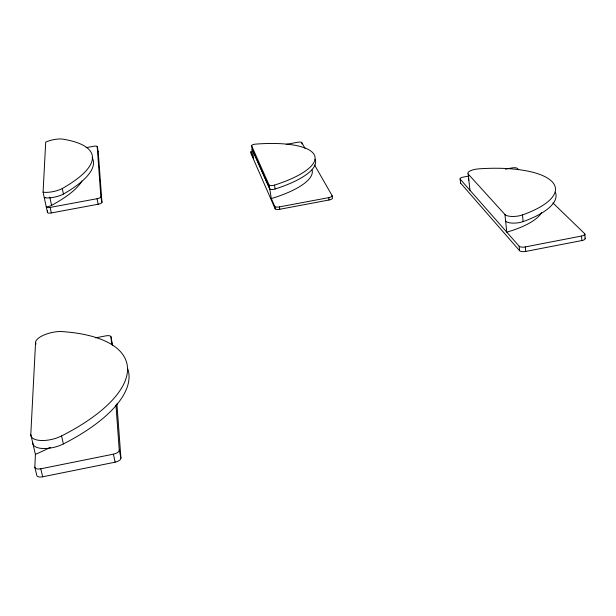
<?xml version="1.0" encoding="UTF-8"?>
<svg xmlns="http://www.w3.org/2000/svg" width="616" height="616" viewBox="0 0 616 616"><rect width="100%" height="100%" fill="white"/><g stroke="black" fill="none" stroke-linecap="round" stroke-linejoin="round"><path stroke-width="0.92" d="M86.109 147.663L93.678 146.285A3.527 0.932 -10.8 0 1 97.205 146.585L98.198 151.551L101.963 202.317A3.95 1.178 -11.2 0 1 98.16 204.235L51.328 212.936A3.981 1.186 -11.8 0 1 47.463 212.451L47.54 210.556M116.901 403.811L120.929 458.112A6.122 2.81 -13.5 0 1 115.13 462.169L42.658 476.799A6.206 2.803 -14.9 0 1 36.714 475.105L34.85 467.128L35.405 454.377L30.8 434.557L35.566 342.357A17.695 6.622 -13 0 1 60.645 331.5A155.74 61.446 -14.8 0 1 62.486 435.466L61.569 435.928A20.32 8.701 -14.2 0 1 41.041 440.494A20.32 8.701 -14.2 0 1 30.8 434.557M47.463 212.451L43.082 192.177L45.7 142.134A11.142 2.841 -11.2 0 1 62.786 139.131A151.421 39.986 -12.4 0 1 62.262 188.511L63.433 194.055A12.528 3.588 -11.6 0 1 44.283 197.721A5.891 1.686 -11.7 0 0 45.753 197.466M97.205 146.585L100.855 196.812A3.958 1.17 -11.2 0 1 97.043 198.714L50.135 207.415A3.989 1.17 -11.7 0 1 47.378 207.577L47.047 207.523A3.989 1.17 -11.7 0 1 46.269 206.938A5.875 1.717 -11.7 0 0 51.567 205.359L52.052 205.097A139.27 37.992 -12.6 0 0 81.913 181.058M32.648 442.511A20.274 8.786 -14.3 0 0 42.889 448.517A20.274 8.786 -14.3 0 0 63.371 443.943L64.287 443.482A155.44 62.054 -14.9 0 0 127.859 368.969M505.628 221.144A11.157 3.881 -5.6 0 0 523.13 221.606L524.462 221.121A84.146 28.29 -6.4 0 0 555.386 192.177M468.16 173.997L504.935 214.514A11.173 3.835 -5.7 0 0 522.468 214.938L523.8 214.453A84.276 27.99 -6.4 0 0 552.152 181.743A84.276 27.99 -6.4 0 0 480.503 168.738L478.986 168.838A10.203 3.234 -6.4 0 0 468.16 173.997L469.993 190.321M252.252 149.01A3.403 0.97 -9.2 0 0 252.198 149.357L269.77 188.896A3.711 1.155 -9.1 0 0 275.129 189.004L275.529 188.873A79.171 23.624 -9.5 0 0 315.153 159.305M251.613 145.769L269.115 185.016A3.711 1.147 -9.1 0 0 274.505 185.108L274.913 184.985A79.248 23.454 -9.5 0 0 314.437 155.178A79.248 23.454 -9.5 0 0 256.133 144.075L255.009 144.175A3.403 0.963 -9.2 0 0 251.613 145.769L253.653 158.289L250.889 151.967A3.711 1.063 -9.2 0 1 252.729 150.627M34.85 467.128A6.222 2.78 -14.8 0 0 40.802 468.791L113.429 454.161A6.137 2.78 -13.4 0 0 119.25 450.142L115.97 405.02M468.776 176.061L463.14 177.123A4.258 1.363 -6.6 0 0 460.129 179.102L519.157 246.231A4.92 1.794 -5.4 0 0 525.279 246.931L581.504 236.044A4.936 1.771 -4.6 0 0 584.553 233.572L552.952 202.957M460.445 182.729A4.25 1.371 -6.5 0 0 460.583 183.075L519.611 250.72A4.913 1.802 -5.3 0 0 525.733 251.436L581.889 240.548A4.928 1.779 -4.5 0 0 584.938 238.061M95.565 337.861L105.836 335.866A5.159 1.979 -12.3 0 1 111.026 336.875L112.597 345.692M250.889 151.967L251.236 154.077L275.206 208.916A4.197 1.363 -9 0 0 279.78 209.271L329.052 199.992A4.181 1.355 -8.4 0 0 332.424 197.959L332.086 195.611L314.553 164.957M505.382 169.161L511.958 167.922A4.266 1.348 -5.9 0 1 517.224 168.337L518.603 169.669M269.115 185.016L271.325 198.583L274.828 206.56A4.197 1.355 -9 0 0 279.402 206.907L328.705 197.636A4.181 1.348 -8.4 0 0 332.086 195.611M286.24 144.367L297.59 142.273A3.704 1.055 -8.7 0 1 301.763 142.589L305.082 148.387M252.198 149.357L269.739 188.904M40.802 468.791L42.658 476.799M35.566 342.357L35.967 344.128M61.569 435.928L63.371 443.943M49.788 197.074L51.567 205.359M50.135 207.415L51.328 212.936M113.429 454.161L115.13 462.169M119.25 450.142L120.929 458.112M97.043 198.714L98.16 204.235M100.855 196.812L101.963 202.317M274.828 206.56L275.206 208.916M279.402 206.907L279.78 209.271M274.505 185.108L275.129 189.004M301.763 142.589L301.979 143.99M328.705 197.636L329.052 199.992M460.129 179.102L460.583 183.075M504.935 214.514L506.776 232.147A70.193 24.062 -6.3 0 0 541.664 212.497M519.157 246.231L519.611 250.72M522.468 214.938L523.13 221.606M525.279 246.931L525.733 251.436M581.504 236.044L581.889 240.548M584.815 234.011L585.192 238.5M584.553 233.572L584.707 235.374M111.026 336.875L111.581 344.552M97.705 151.166A3.519 0.939 -10.9 0 1 98.198 151.551M92.677 158.666A151.228 40.44 -12.5 0 1 63.433 194.055M92.138 157.557A151.228 40.44 -12.5 0 1 92.423 158.104M62.262 188.511A12.543 3.55 -11.5 0 1 43.082 192.177M111.704 342.92A5.151 1.994 -12.3 0 1 112.451 343.79M50.304 447.362A125.91 51.082 -15 0 1 35.405 454.377M468.845 180.134A10.187 3.265 -6.4 0 1 468.761 178.571M251.236 154.077A3.711 1.07 -9.2 0 1 251.721 153.322M312.058 169.939A74.236 22.6 -9.5 0 1 271.325 198.583"/></g></svg>
